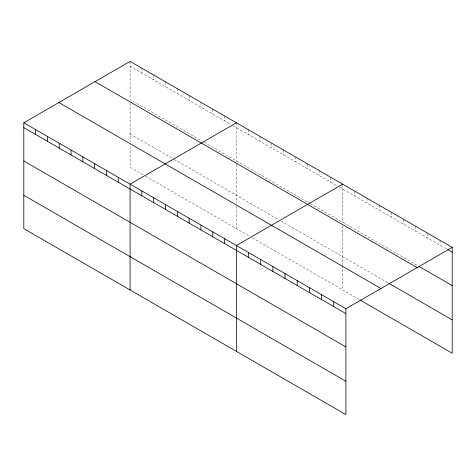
<?xml version="1.0" encoding="UTF-8"?>
<svg xmlns="http://www.w3.org/2000/svg" width="476" height="476" viewBox="0 0 476 476"><rect width="100%" height="100%" fill="white"/><g stroke="black" fill="none" stroke-linecap="round" stroke-linejoin="round"><path stroke-width="0.36" stroke-dasharray="2.38 1.78" d="M130.103 61.41L130.103 99.597L200.961 140.509M130.103 66.271L230.8 124.414M233.288 125.848L337.091 185.777M339.578 187.217L447.077 249.281M204.073 142.306L309.739 203.311M310.364 203.668L418.255 265.965M130.103 133.929L173.615 159.049M174.234 159.412L278.662 219.704M281.149 221.138L388.154 282.917M143.151 174.787L130.103 167.255L130.103 144.799M145.638 176.227L250.067 236.518M252.554 237.952L359.338 299.6M440.032 240.35L440.032 245.211M427.865 233.323L427.865 238.184M415.697 226.296L415.697 231.163M403.529 219.275L403.529 224.136M391.361 212.248L391.361 217.11M379.193 205.221L379.193 210.083M367.02 198.2L367.02 203.062M354.852 191.173L354.852 196.035M342.684 184.147L342.684 222.334M342.684 225.91L342.684 264.632M342.684 265.358L342.684 289.991M330.874 177.328L330.874 182.189M319.063 170.509L319.063 175.37M307.258 163.69L307.258 168.552M295.447 156.872L295.447 161.733M283.636 150.053L283.636 154.914M271.826 143.234L271.826 148.095M260.015 136.416L260.015 141.277M248.204 129.597L248.204 134.458M236.393 122.778L236.393 160.965M236.393 164.541L236.393 203.264M236.393 206.162L236.393 228.623M224.583 115.96L224.583 120.821M212.772 109.141L212.772 114.002M200.961 102.322L200.961 107.183M189.15 95.503L189.15 100.365M177.34 88.685L177.34 93.546M165.529 81.866L165.529 86.727M153.718 75.047L153.718 79.909M141.913 68.229L141.913 73.09M130.103 103.173L130.103 141.902"/><path stroke-width="0.71" d="M23.8 122.784L345.897 308.745L345.897 414.59L23.8 228.623L23.8 122.784L130.103 61.41L452.2 247.377L452.2 353.216L359.975 299.969M236.393 122.778L130.091 184.153L130.091 289.991M342.684 184.147L236.388 245.521L236.388 351.359M345.897 308.745L452.2 247.377M447.72 249.65L452.2 252.238M418.898 266.334L452.2 285.558M95.021 81.664L417.119 267.625M388.797 283.285L452.2 319.89M58.881 102.53L380.978 288.492M23.8 127.645L345.897 313.607M23.8 160.971L345.897 346.933M23.8 195.303L345.897 381.264M333.73 301.719L333.73 306.586M321.562 294.698L321.562 299.559M309.394 287.671L309.394 292.532M297.226 280.644L297.226 285.505M285.059 273.623L285.059 278.484M272.891 266.596L272.891 271.457M260.723 259.569L260.723 264.43M248.555 252.542L248.555 257.409M224.577 238.702L224.577 243.563M212.766 231.883L212.766 236.745M200.955 225.065L200.955 229.926M189.145 218.246L189.145 223.107M177.334 211.427L177.334 216.288M165.523 204.609L165.523 209.47M153.712 197.79L153.712 202.651M141.902 190.971L141.902 195.832M118.28 177.334L118.28 182.195M106.469 170.515L106.469 175.376M94.664 163.696L94.664 168.558M82.854 156.878L82.854 161.739M71.043 150.059L71.043 154.92M59.232 143.24L59.232 148.101M47.422 136.422L47.422 141.283M35.611 129.603L35.611 134.464"/></g></svg>
